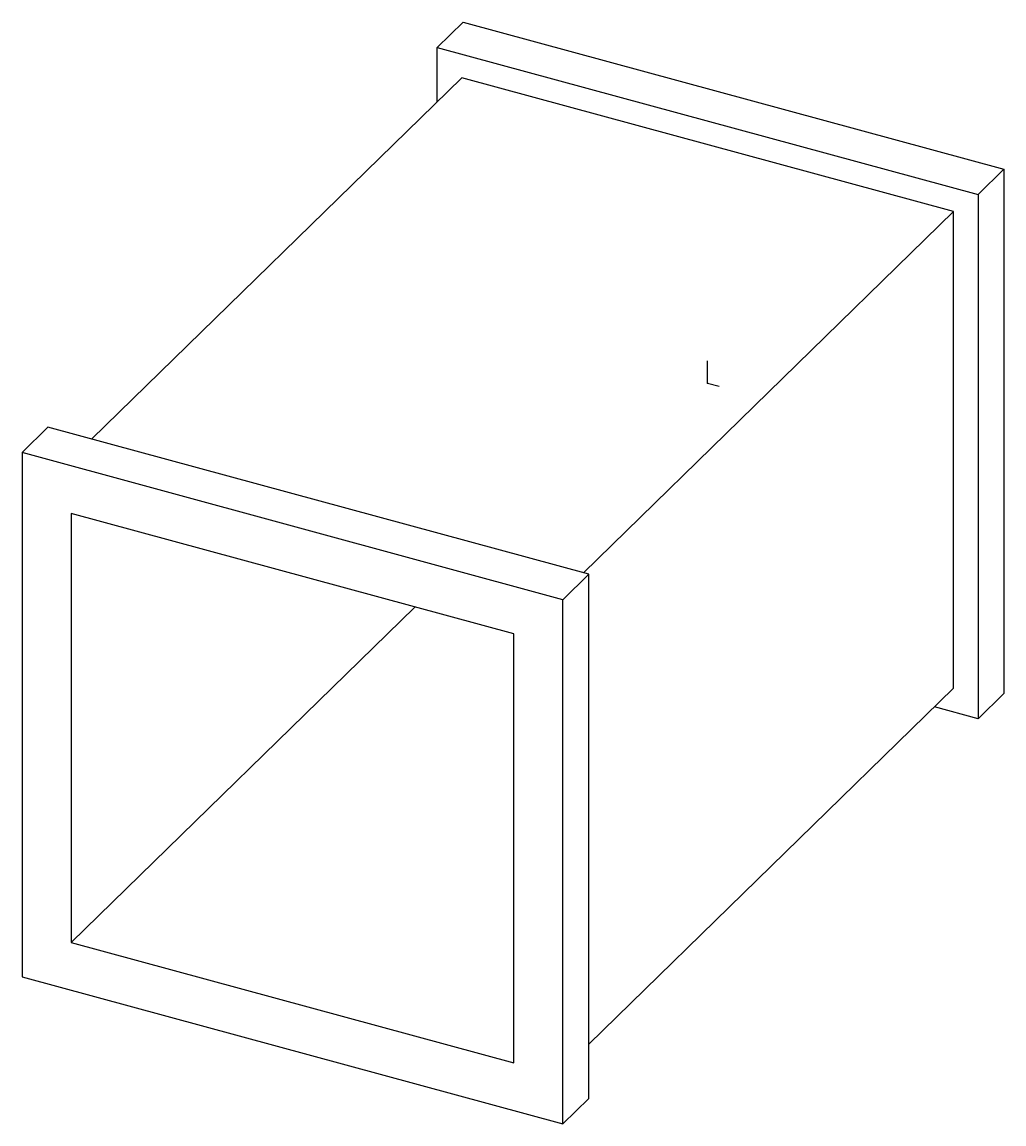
# Paper-space layout '_Trimetric' of a CAD drawing. Header units: inches. Extents: x -12.3 to 5.3, y -13.3 to 6.5.
import ezdxf

# ---------------------------------------------------------------- set-up
doc = ezdxf.new("R2010")
doc.units = ezdxf.units.IN
doc.header["$MEASUREMENT"] = 0
doc.header["$PDSIZE"] = -1

psp = doc.layouts.new('_Trimetric')

# ---------------------------------------------------------------- linework, layer by layer
at = {"color": 7, "linetype": 'Continuous', "lineweight": 25}
for p, q in [((-4.398, 6.492), (-4.864, 6.036)), ((-4.398, 6.492), (5.331, 3.848)), ((-4.864, 5.056), (-4.864, 6.036)), ((-4.864, 6.036), (4.864, 3.392)), ((-11.079, -1.01), (-4.422, 5.488)), ((4.422, 3.084), (-4.422, 5.488)), ((5.331, 3.848), (4.864, 3.392)), ((5.331, 3.848), (5.331, -5.581)), ((4.864, 3.392), (4.864, -6.036)), ((-2.235, -3.413), (4.422, 3.084)), ((4.422, -5.488), (4.422, 3.084)), ((-12.331, -1.252), (-11.865, -0.796)), ((-2.136, -3.44), (-11.865, -0.796)), ((-12.331, -1.252), (-12.331, -10.681)), ((-2.603, -3.896), (-12.331, -1.252)), ((-11.447, -2.349), (-11.447, -10.064)), ((-3.487, -4.513), (-11.447, -2.349)), ((-2.603, -3.896), (-2.136, -3.44)), ((-2.136, -12.869), (-2.136, -3.44)), ((-2.603, -13.325), (-2.603, -3.896)), ((-5.265, -4.029), (-11.447, -10.064)), ((-3.487, -12.227), (-3.487, -4.513)), ((-2.136, -11.889), (4.422, -5.488)), ((5.331, -5.581), (4.864, -6.036)), ((4.864, -6.036), (4.079, -5.823)), ((-11.447, -10.064), (-3.487, -12.227)), ((-12.331, -10.681), (-2.603, -13.325)), ((-2.603, -13.325), (-2.136, -12.869))]:
    psp.add_line(p, q, dxfattribs=at)
at = {"color": 7, "linetype": 'Continuous'}
for q in [(0, 0.402), (0.208, -0.056)]:
    psp.add_line((0, 0), q, dxfattribs=at)
psp.add_point((0, 0), dxfattribs=at)

doc.saveas('drawing.dxf')
